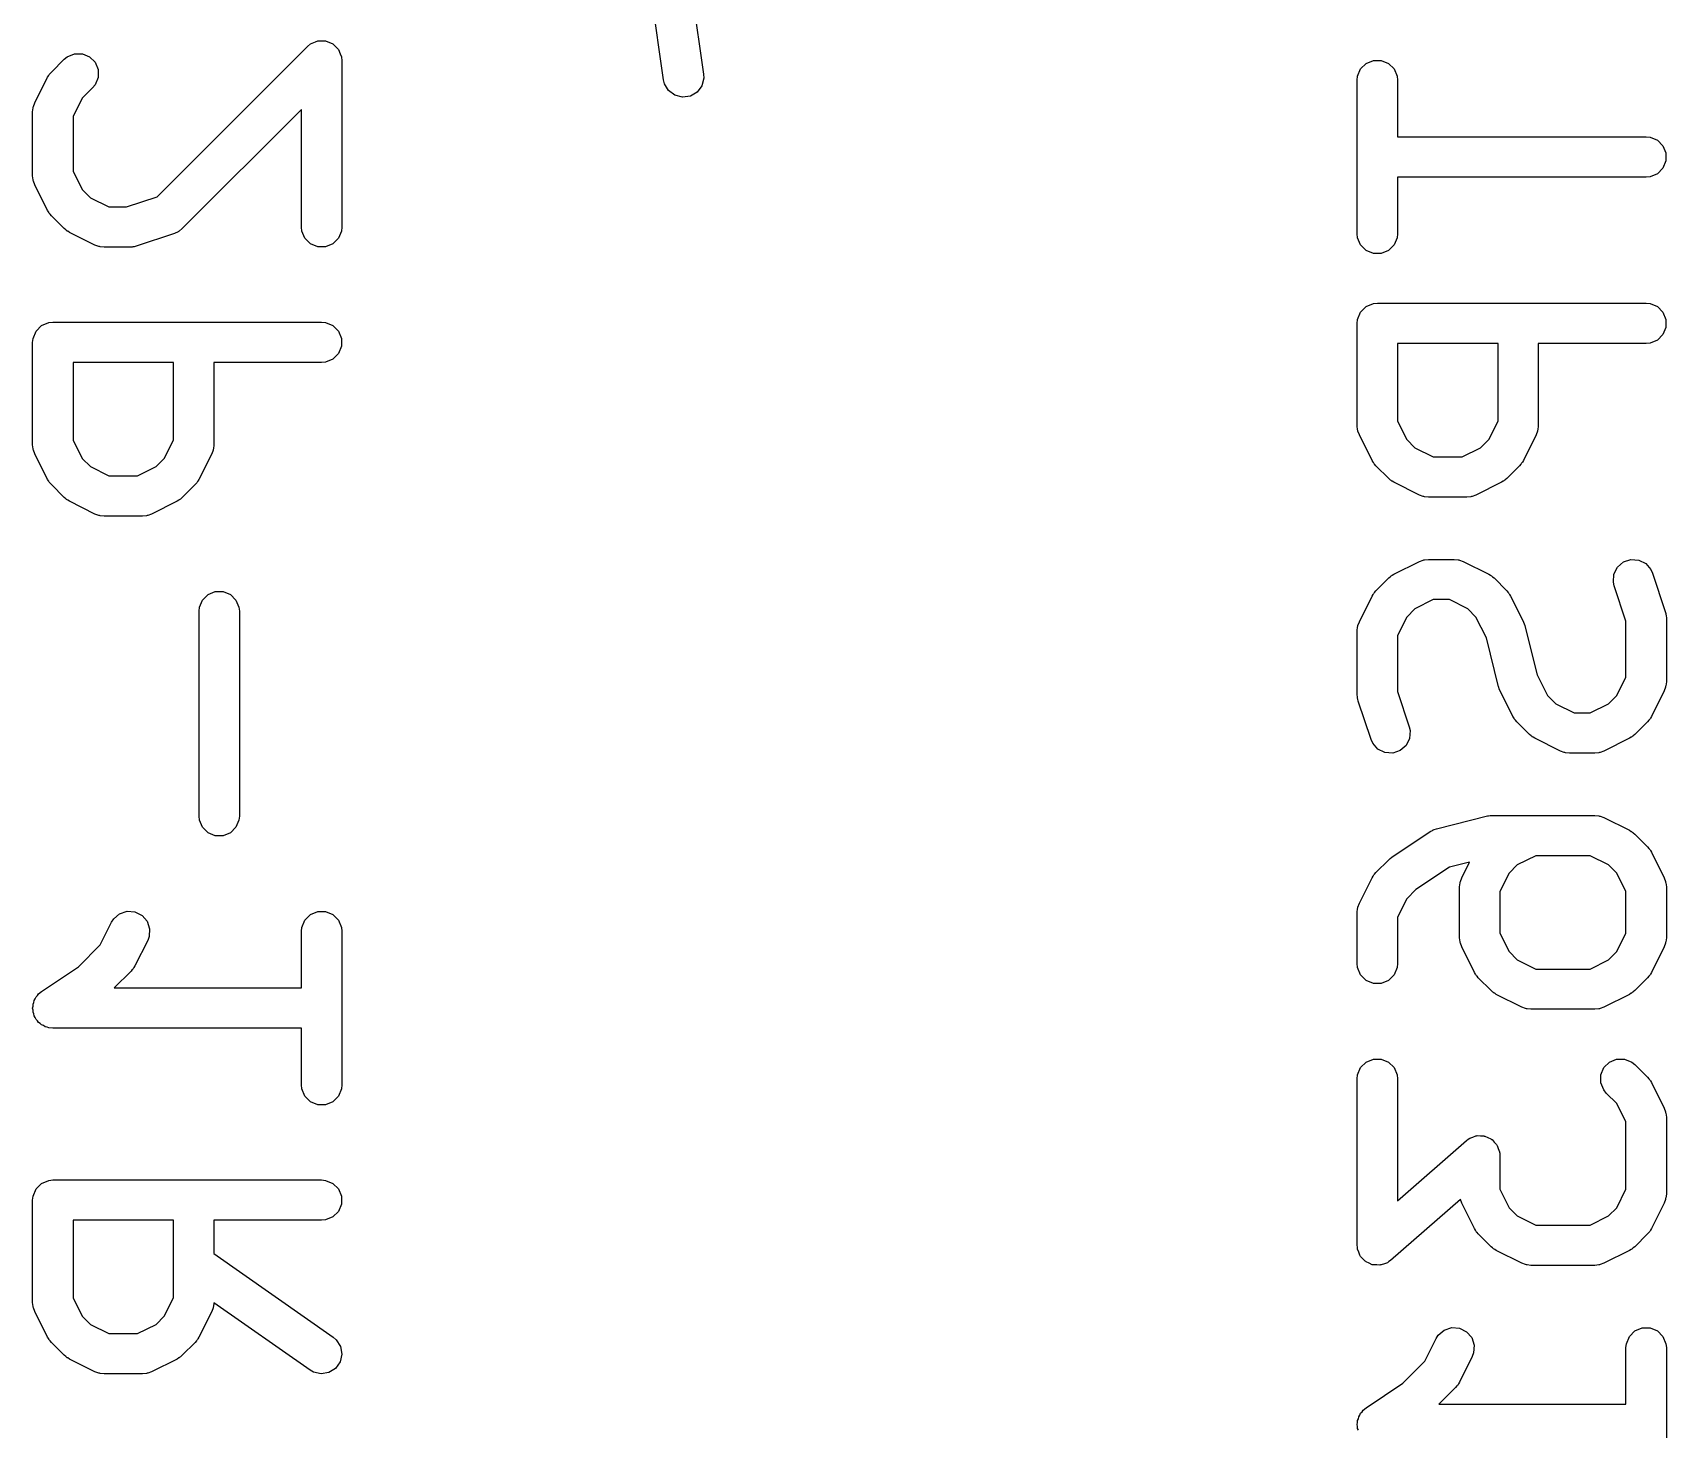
# Model space of a CAD drawing. Extents: x -0.05 to 2.94, y -0.16 to 2.16.
# Drawn here: x 2.4056 to 2.6449, y 1.0716 to 1.2761 of the extents above; entities that cross this region are included whole.
import ezdxf

# ---------------------------------------------------------------- set-up
doc = ezdxf.new("R2010")
doc.units = 0
doc.header["$MEASUREMENT"] = 0
doc.layers.add('BLACK', color=7, linetype='CONTINUOUS')

msp = doc.modelspace()

# ---------------------------------------------------------------- linework, layer by layer
at = {"layer": 'BLACK', "linetype": 'CONTINUOUS'}
for p, q in [((2.498, 1.26919), (2.49571, 1.28521)), ((2.50168, 1.28521), (2.50385, 1.27002)), ((2.41065, 1.27259), (2.41171, 1.27303)), ((2.41171, 1.27303), (2.41286, 1.27303)), ((2.41286, 1.27303), (2.41393, 1.27259)), ((2.42381, 1.25209), (2.44582, 1.2741)), ((2.44582, 1.2741), (2.44627, 1.27446)), ((2.44627, 1.27446), (2.44702, 1.27477)), ((2.44702, 1.27477), (2.44733, 1.2749)), ((2.44733, 1.2749), (2.44848, 1.2749)), ((2.44848, 1.2749), (2.44955, 1.27446)), ((2.44955, 1.27446), (2.45036, 1.27365)), ((2.45036, 1.27365), (2.45062, 1.27303)), ((2.45062, 1.27303), (2.4508, 1.27258)), ((2.40832, 1.27035), (2.4102, 1.27222)), ((2.4102, 1.27222), (2.41065, 1.27259)), ((2.41393, 1.27259), (2.41474, 1.27177)), ((2.41474, 1.27177), (2.41518, 1.27071)), ((2.41518, 1.27071), (2.41518, 1.26956)), ((2.4508, 1.27258), (2.45086, 1.27201)), ((2.45086, 1.27201), (2.45086, 1.24764)), ((2.59964, 1.26973), (2.60008, 1.2708)), ((2.60008, 1.2708), (2.6009, 1.27161)), ((2.6009, 1.27161), (2.60196, 1.27205)), ((2.60196, 1.27205), (2.60311, 1.27205)), ((2.60311, 1.27205), (2.60418, 1.27161)), ((2.60418, 1.27161), (2.60499, 1.2708)), ((2.60499, 1.2708), (2.60543, 1.26973)), ((2.4059, 1.26583), (2.40777, 1.26958)), ((2.40777, 1.26958), (2.40793, 1.26983)), ((2.40793, 1.26983), (2.40796, 1.2699)), ((2.40796, 1.2699), (2.40802, 1.26998)), ((2.40802, 1.26998), (2.40808, 1.27007)), ((2.40808, 1.27007), (2.40814, 1.27012)), ((2.40814, 1.27012), (2.40832, 1.27035)), ((2.41474, 1.26849), (2.41437, 1.26804)), ((2.41518, 1.26956), (2.41474, 1.26849)), ((2.49814, 1.26862), (2.498, 1.26919)), ((2.49873, 1.26763), (2.49814, 1.26862)), ((2.50359, 1.26833), (2.5029, 1.2674)), ((2.50387, 1.26944), (2.50359, 1.26833)), ((2.50385, 1.27002), (2.50387, 1.26944)), ((2.59958, 1.26916), (2.59964, 1.26973)), ((2.59958, 1.24666), (2.59958, 1.26916)), ((2.60543, 1.26973), (2.60549, 1.26916)), ((2.60549, 1.26916), (2.60549, 1.26086)), ((2.40569, 1.26529), (2.4059, 1.26583)), ((2.41284, 1.26651), (2.41149, 1.26381)), ((2.41437, 1.26804), (2.41284, 1.26651)), ((2.49965, 1.26694), (2.49873, 1.26763)), ((2.50077, 1.26665), (2.49965, 1.26694)), ((2.50191, 1.26682), (2.50077, 1.26665)), ((2.5029, 1.2674), (2.50191, 1.26682)), ((2.40558, 1.26451), (2.40564, 1.26508)), ((2.40558, 1.25513), (2.40558, 1.26451)), ((2.40564, 1.26508), (2.40568, 1.26518)), ((2.40568, 1.26518), (2.40569, 1.26529)), ((2.41149, 1.26381), (2.41149, 1.25583)), ((2.44495, 1.26488), (2.4275, 1.24742)), ((2.44495, 1.24764), (2.44495, 1.26488)), ((2.60549, 1.26086), (2.64191, 1.26086)), ((2.64191, 1.26086), (2.64248, 1.26081)), ((2.64248, 1.26081), (2.64355, 1.26036)), ((2.64355, 1.26036), (2.64436, 1.25955)), ((2.64436, 1.25955), (2.6448, 1.25849)), ((2.64436, 1.25627), (2.64355, 1.25545)), ((2.6448, 1.25733), (2.64436, 1.25627)), ((2.6448, 1.25849), (2.6448, 1.25733)), ((2.40564, 1.25456), (2.40558, 1.25513)), ((2.40568, 1.25446), (2.40564, 1.25456)), ((2.40569, 1.25435), (2.40568, 1.25446)), ((2.4059, 1.25381), (2.40569, 1.25435)), ((2.40777, 1.25006), (2.4059, 1.25381)), ((2.41149, 1.25583), (2.41284, 1.25313)), ((2.64191, 1.25496), (2.60549, 1.25496)), ((2.60549, 1.25496), (2.60549, 1.24666)), ((2.64248, 1.25501), (2.64191, 1.25496)), ((2.64355, 1.25545), (2.64248, 1.25501)), ((2.41284, 1.25313), (2.41403, 1.25194)), ((2.41403, 1.25194), (2.41673, 1.25059)), ((2.41931, 1.25059), (2.42381, 1.25209)), ((2.40793, 1.24982), (2.40777, 1.25006)), ((2.40796, 1.24974), (2.40793, 1.24982)), ((2.40802, 1.24966), (2.40796, 1.24974)), ((2.40808, 1.24957), (2.40802, 1.24966)), ((2.40814, 1.24952), (2.40808, 1.24957)), ((2.40832, 1.2493), (2.40814, 1.24952)), ((2.4102, 1.24742), (2.40832, 1.2493)), ((2.41673, 1.25059), (2.41931, 1.25059)), ((2.41042, 1.24724), (2.4102, 1.24742)), ((2.41048, 1.24718), (2.41042, 1.24724)), ((2.41056, 1.24712), (2.41048, 1.24718)), ((2.41065, 1.24706), (2.41056, 1.24712)), ((2.41072, 1.24703), (2.41065, 1.24706)), ((2.41097, 1.24687), (2.41072, 1.24703)), ((2.41471, 1.24499), (2.41097, 1.24687)), ((2.42634, 1.24671), (2.42072, 1.24483)), ((2.42687, 1.24695), (2.42634, 1.24671)), ((2.42695, 1.24701), (2.42687, 1.24695)), ((2.42705, 1.24706), (2.42695, 1.24701)), ((2.4275, 1.24742), (2.42705, 1.24706)), ((2.44501, 1.24706), (2.44495, 1.24764)), ((2.44545, 1.246), (2.44501, 1.24706)), ((2.4508, 1.24706), (2.45036, 1.246)), ((2.45086, 1.24764), (2.4508, 1.24706)), ((2.59964, 1.24608), (2.59958, 1.24666)), ((2.60549, 1.24666), (2.60543, 1.24608)), ((2.41526, 1.24479), (2.41471, 1.24499)), ((2.41536, 1.24478), (2.41526, 1.24479)), ((2.41546, 1.24474), (2.41536, 1.24478)), ((2.41604, 1.24468), (2.41546, 1.24474)), ((2.41978, 1.24468), (2.41604, 1.24468)), ((2.42008, 1.24471), (2.41978, 1.24468)), ((2.42015, 1.24471), (2.42008, 1.24471)), ((2.42026, 1.24473), (2.42015, 1.24471)), ((2.42036, 1.24474), (2.42026, 1.24473)), ((2.42043, 1.24477), (2.42036, 1.24474)), ((2.42072, 1.24483), (2.42043, 1.24477)), ((2.44627, 1.24518), (2.44545, 1.246)), ((2.44733, 1.24474), (2.44627, 1.24518)), ((2.44848, 1.24474), (2.44733, 1.24474)), ((2.44955, 1.24518), (2.44848, 1.24474)), ((2.45036, 1.246), (2.44955, 1.24518)), ((2.60008, 1.24502), (2.59964, 1.24608)), ((2.6009, 1.24421), (2.60008, 1.24502)), ((2.60499, 1.24502), (2.60418, 1.24421)), ((2.60543, 1.24608), (2.60499, 1.24502)), ((2.60196, 1.24376), (2.6009, 1.24421)), ((2.60311, 1.24376), (2.60196, 1.24376)), ((2.60418, 1.24421), (2.60311, 1.24376)), ((2.59964, 1.23411), (2.60008, 1.23518)), ((2.60008, 1.23518), (2.6009, 1.23599)), ((2.6009, 1.23599), (2.60196, 1.23643)), ((2.60196, 1.23643), (2.60254, 1.23649)), ((2.60254, 1.23649), (2.64191, 1.23649)), ((2.64191, 1.23649), (2.64248, 1.23643)), ((2.64248, 1.23643), (2.64355, 1.23599)), ((2.64355, 1.23599), (2.64436, 1.23518)), ((2.64436, 1.23518), (2.6448, 1.23411)), ((2.40564, 1.23134), (2.40608, 1.2324)), ((2.40608, 1.2324), (2.4069, 1.23322)), ((2.4069, 1.23322), (2.40796, 1.23366)), ((2.40796, 1.23366), (2.40854, 1.23372)), ((2.40854, 1.23372), (2.44791, 1.23372)), ((2.44791, 1.23372), (2.44848, 1.23366)), ((2.44848, 1.23366), (2.44955, 1.23322)), ((2.44955, 1.23322), (2.45036, 1.2324)), ((2.45036, 1.2324), (2.4508, 1.23134)), ((2.59958, 1.23354), (2.59964, 1.23411)), ((2.59958, 1.21854), (2.59958, 1.23354)), ((2.6448, 1.23296), (2.64436, 1.2319)), ((2.6448, 1.23411), (2.6448, 1.23296)), ((2.40558, 1.23076), (2.40564, 1.23134)), ((2.40558, 1.21576), (2.40558, 1.23076)), ((2.4508, 1.23019), (2.45036, 1.22912)), ((2.4508, 1.23134), (2.4508, 1.23019)), ((2.62021, 1.23058), (2.60549, 1.23058)), ((2.60549, 1.23058), (2.60549, 1.21924)), ((2.62021, 1.21924), (2.62021, 1.23058)), ((2.64191, 1.23058), (2.62611, 1.23058)), ((2.62611, 1.23058), (2.62611, 1.21854)), ((2.64248, 1.23064), (2.64191, 1.23058)), ((2.64355, 1.23108), (2.64248, 1.23064)), ((2.64436, 1.2319), (2.64355, 1.23108)), ((2.42621, 1.22781), (2.41149, 1.22781)), ((2.41149, 1.22781), (2.41149, 1.21646)), ((2.42621, 1.21646), (2.42621, 1.22781)), ((2.44791, 1.22781), (2.43211, 1.22781)), ((2.43211, 1.22781), (2.43211, 1.21576)), ((2.44848, 1.22787), (2.44791, 1.22781)), ((2.44955, 1.22831), (2.44848, 1.22787)), ((2.45036, 1.22912), (2.44955, 1.22831)), ((2.59964, 1.21796), (2.59958, 1.21854)), ((2.59968, 1.21787), (2.59964, 1.21796)), ((2.60549, 1.21924), (2.60684, 1.21654)), ((2.61886, 1.21654), (2.62021, 1.21924)), ((2.62605, 1.21796), (2.62601, 1.21787)), ((2.62611, 1.21854), (2.62605, 1.21796)), ((2.40564, 1.21519), (2.40558, 1.21576)), ((2.41149, 1.21646), (2.41284, 1.21376)), ((2.42486, 1.21376), (2.42621, 1.21646)), ((2.43211, 1.21576), (2.43205, 1.21519)), ((2.59969, 1.21776), (2.59968, 1.21787)), ((2.5999, 1.21722), (2.59969, 1.21776)), ((2.60177, 1.21347), (2.5999, 1.21722)), ((2.60684, 1.21654), (2.60803, 1.21534)), ((2.61766, 1.21534), (2.61886, 1.21654)), ((2.6258, 1.21722), (2.62392, 1.21347)), ((2.62601, 1.21776), (2.6258, 1.21722)), ((2.62601, 1.21787), (2.62601, 1.21776)), ((2.40568, 1.21509), (2.40564, 1.21519)), ((2.40569, 1.21498), (2.40568, 1.21509)), ((2.4059, 1.21444), (2.40569, 1.21498)), ((2.40777, 1.21069), (2.4059, 1.21444)), ((2.41284, 1.21376), (2.41403, 1.21257)), ((2.42366, 1.21257), (2.42486, 1.21376)), ((2.4318, 1.21444), (2.42992, 1.21069)), ((2.43201, 1.21498), (2.4318, 1.21444)), ((2.43205, 1.21519), (2.43201, 1.21509)), ((2.43201, 1.21509), (2.43201, 1.21498)), ((2.60193, 1.21322), (2.60177, 1.21347)), ((2.60196, 1.21315), (2.60193, 1.21322)), ((2.60202, 1.21307), (2.60196, 1.21315)), ((2.60803, 1.21534), (2.61073, 1.21399)), ((2.61073, 1.21399), (2.61496, 1.21399)), ((2.61496, 1.21399), (2.61766, 1.21534)), ((2.62374, 1.21315), (2.62367, 1.21307)), ((2.62377, 1.21322), (2.62374, 1.21315)), ((2.62392, 1.21347), (2.62377, 1.21322)), ((2.41403, 1.21257), (2.41673, 1.21122)), ((2.41673, 1.21122), (2.42096, 1.21122)), ((2.42096, 1.21122), (2.42366, 1.21257)), ((2.60208, 1.21298), (2.60202, 1.21307)), ((2.60214, 1.21293), (2.60208, 1.21298)), ((2.60232, 1.2127), (2.60214, 1.21293)), ((2.6042, 1.21083), (2.60232, 1.2127)), ((2.60442, 1.21064), (2.6042, 1.21083)), ((2.6215, 1.21083), (2.62127, 1.21064)), ((2.62337, 1.2127), (2.6215, 1.21083)), ((2.62356, 1.21293), (2.62337, 1.2127)), ((2.62362, 1.21298), (2.62356, 1.21293)), ((2.62367, 1.21307), (2.62362, 1.21298)), ((2.40793, 1.21045), (2.40777, 1.21069)), ((2.40796, 1.21037), (2.40793, 1.21045)), ((2.40802, 1.21029), (2.40796, 1.21037)), ((2.40808, 1.2102), (2.40802, 1.21029)), ((2.40814, 1.21015), (2.40808, 1.2102)), ((2.40832, 1.20993), (2.40814, 1.21015)), ((2.4102, 1.20805), (2.40832, 1.20993)), ((2.42937, 1.20993), (2.4275, 1.20805)), ((2.42956, 1.21015), (2.42937, 1.20993)), ((2.42962, 1.2102), (2.42956, 1.21015)), ((2.42967, 1.21029), (2.42962, 1.2102)), ((2.42974, 1.21037), (2.42967, 1.21029)), ((2.42977, 1.21045), (2.42974, 1.21037)), ((2.42992, 1.21069), (2.42977, 1.21045)), ((2.60448, 1.21058), (2.60442, 1.21064)), ((2.60456, 1.21053), (2.60448, 1.21058)), ((2.60465, 1.21046), (2.60456, 1.21053)), ((2.60472, 1.21043), (2.60465, 1.21046)), ((2.60497, 1.21027), (2.60472, 1.21043)), ((2.60871, 1.2084), (2.60497, 1.21027)), ((2.60926, 1.20819), (2.60871, 1.2084)), ((2.61698, 1.2084), (2.61644, 1.20819)), ((2.62073, 1.21027), (2.61698, 1.2084)), ((2.62098, 1.21043), (2.62073, 1.21027)), ((2.62105, 1.21046), (2.62098, 1.21043)), ((2.62113, 1.21053), (2.62105, 1.21046)), ((2.62122, 1.21058), (2.62113, 1.21053)), ((2.62127, 1.21064), (2.62122, 1.21058)), ((2.41042, 1.20787), (2.4102, 1.20805)), ((2.41048, 1.20781), (2.41042, 1.20787)), ((2.41056, 1.20775), (2.41048, 1.20781)), ((2.41065, 1.20769), (2.41056, 1.20775)), ((2.41072, 1.20766), (2.41065, 1.20769)), ((2.41097, 1.2075), (2.41072, 1.20766)), ((2.41471, 1.20562), (2.41097, 1.2075)), ((2.42673, 1.2075), (2.42298, 1.20562)), ((2.42698, 1.20766), (2.42673, 1.2075)), ((2.42705, 1.20769), (2.42698, 1.20766)), ((2.42713, 1.20775), (2.42705, 1.20769)), ((2.42722, 1.20781), (2.42713, 1.20775)), ((2.42727, 1.20787), (2.42722, 1.20781)), ((2.4275, 1.20805), (2.42727, 1.20787)), ((2.60936, 1.20818), (2.60926, 1.20819)), ((2.60946, 1.20814), (2.60936, 1.20818)), ((2.61004, 1.20809), (2.60946, 1.20814)), ((2.61566, 1.20809), (2.61004, 1.20809)), ((2.61624, 1.20814), (2.61566, 1.20809)), ((2.61633, 1.20818), (2.61624, 1.20814)), ((2.61644, 1.20819), (2.61633, 1.20818)), ((2.41526, 1.20542), (2.41471, 1.20562)), ((2.41536, 1.20541), (2.41526, 1.20542)), ((2.41546, 1.20537), (2.41536, 1.20541)), ((2.41604, 1.20531), (2.41546, 1.20537)), ((2.42166, 1.20531), (2.41604, 1.20531)), ((2.42224, 1.20537), (2.42166, 1.20531)), ((2.42233, 1.20541), (2.42224, 1.20537)), ((2.42244, 1.20542), (2.42233, 1.20541)), ((2.42298, 1.20562), (2.42244, 1.20542)), ((2.60871, 1.19868), (2.60926, 1.19889)), ((2.60926, 1.19889), (2.60936, 1.1989)), ((2.60936, 1.1989), (2.60946, 1.19894)), ((2.60946, 1.19894), (2.61004, 1.19899)), ((2.61004, 1.19899), (2.61378, 1.19899)), ((2.61378, 1.19899), (2.61436, 1.19894)), ((2.61436, 1.19894), (2.61446, 1.1989)), ((2.61446, 1.1989), (2.61456, 1.19889)), ((2.61456, 1.19889), (2.61511, 1.19868)), ((2.63857, 1.19861), (2.63966, 1.19897)), ((2.63966, 1.19897), (2.64081, 1.19889)), ((2.64081, 1.19889), (2.64184, 1.19837)), ((2.6042, 1.19626), (2.60442, 1.19644)), ((2.60442, 1.19644), (2.60448, 1.1965)), ((2.60448, 1.1965), (2.60456, 1.19656)), ((2.60456, 1.19656), (2.60465, 1.19662)), ((2.60465, 1.19662), (2.60472, 1.19665)), ((2.60472, 1.19665), (2.60497, 1.19681)), ((2.60497, 1.19681), (2.60871, 1.19868)), ((2.61511, 1.19868), (2.61885, 1.19681)), ((2.61885, 1.19681), (2.6191, 1.19665)), ((2.6191, 1.19665), (2.61917, 1.19662)), ((2.61917, 1.19662), (2.61926, 1.19656)), ((2.61926, 1.19656), (2.61934, 1.1965)), ((2.61934, 1.1965), (2.6194, 1.19644)), ((2.6194, 1.19644), (2.61962, 1.19626)), ((2.6371, 1.19567), (2.63718, 1.19682)), ((2.63718, 1.19682), (2.6377, 1.19785)), ((2.6377, 1.19785), (2.63857, 1.19861)), ((2.64184, 1.19837), (2.6426, 1.1975)), ((2.6426, 1.1975), (2.64283, 1.19698)), ((2.64283, 1.19698), (2.64471, 1.19135)), ((2.43127, 1.19385), (2.43233, 1.19429)), ((2.43233, 1.19429), (2.43348, 1.19429)), ((2.43348, 1.19429), (2.43455, 1.19385)), ((2.60196, 1.19393), (2.60202, 1.19401)), ((2.60202, 1.19401), (2.60208, 1.1941)), ((2.60208, 1.1941), (2.60214, 1.19415)), ((2.60214, 1.19415), (2.60232, 1.19438)), ((2.60232, 1.19438), (2.6042, 1.19626)), ((2.61962, 1.19626), (2.6215, 1.19438)), ((2.6215, 1.19438), (2.62168, 1.19415)), ((2.62168, 1.19415), (2.62174, 1.1941)), ((2.62174, 1.1941), (2.6218, 1.19401)), ((2.6218, 1.19401), (2.62186, 1.19393)), ((2.63723, 1.19511), (2.6371, 1.19567)), ((2.63895, 1.18994), (2.63723, 1.19511)), ((2.42996, 1.19139), (2.43001, 1.19197)), ((2.43001, 1.19197), (2.43045, 1.19303)), ((2.43045, 1.19303), (2.43127, 1.19385)), ((2.43455, 1.19385), (2.43536, 1.19303)), ((2.43536, 1.19303), (2.4358, 1.19197)), ((2.4358, 1.19197), (2.43586, 1.19139)), ((2.5999, 1.18986), (2.60177, 1.19361)), ((2.60177, 1.19361), (2.60193, 1.19386)), ((2.60193, 1.19386), (2.60196, 1.19393)), ((2.60803, 1.19174), (2.60684, 1.19054)), ((2.61073, 1.19309), (2.60803, 1.19174)), ((2.61309, 1.19309), (2.61073, 1.19309)), ((2.61579, 1.19174), (2.61309, 1.19309)), ((2.61698, 1.19054), (2.61579, 1.19174)), ((2.62186, 1.19393), (2.62189, 1.19386)), ((2.62189, 1.19386), (2.62205, 1.19361)), ((2.62205, 1.19361), (2.62392, 1.18986)), ((2.42996, 1.1614), (2.42996, 1.19139)), ((2.43586, 1.19139), (2.43586, 1.1614)), ((2.59964, 1.18912), (2.59968, 1.18922)), ((2.59968, 1.18922), (2.59969, 1.18932)), ((2.59969, 1.18932), (2.5999, 1.18986)), ((2.60684, 1.19054), (2.60549, 1.18785)), ((2.6185, 1.18751), (2.61698, 1.19054)), ((2.62392, 1.18986), (2.62394, 1.18982)), ((2.62394, 1.18982), (2.62395, 1.1898)), ((2.62395, 1.1898), (2.62404, 1.18956)), ((2.62404, 1.18956), (2.62413, 1.18932)), ((2.62413, 1.18932), (2.62413, 1.1893)), ((2.62413, 1.1893), (2.62415, 1.18926)), ((2.62415, 1.18926), (2.62594, 1.18207)), ((2.63895, 1.18174), (2.63895, 1.18994)), ((2.64471, 1.19135), (2.64477, 1.19107)), ((2.64477, 1.19107), (2.6448, 1.19099)), ((2.6448, 1.19099), (2.64481, 1.19089)), ((2.64481, 1.19089), (2.64484, 1.19079)), ((2.64484, 1.19079), (2.64483, 1.19071)), ((2.64483, 1.19071), (2.64486, 1.19042)), ((2.64486, 1.19042), (2.64486, 1.18104)), ((2.59958, 1.18854), (2.59964, 1.18912)), ((2.59958, 1.17917), (2.59958, 1.18854)), ((2.60549, 1.18785), (2.60549, 1.17965)), ((2.62029, 1.18033), (2.6185, 1.18751)), ((2.62594, 1.18207), (2.62746, 1.17904)), ((2.60549, 1.17965), (2.60721, 1.17448)), ((2.62031, 1.18029), (2.62029, 1.18033)), ((2.62031, 1.18026), (2.62031, 1.18029)), ((2.6204, 1.18002), (2.62031, 1.18026)), ((2.62049, 1.17978), (2.6204, 1.18002)), ((2.6205, 1.17977), (2.62049, 1.17978)), ((2.62052, 1.17972), (2.6205, 1.17977)), ((2.62239, 1.17597), (2.62052, 1.17972)), ((2.6376, 1.17904), (2.63895, 1.18174)), ((2.64455, 1.17972), (2.64267, 1.17597)), ((2.64475, 1.18026), (2.64455, 1.17972)), ((2.64476, 1.18037), (2.64475, 1.18026)), ((2.6448, 1.18047), (2.64476, 1.18037)), ((2.64486, 1.18104), (2.6448, 1.18047)), ((2.59961, 1.17888), (2.59958, 1.17917)), ((2.59961, 1.1788), (2.59961, 1.17888)), ((2.59963, 1.1787), (2.59961, 1.1788)), ((2.59964, 1.17859), (2.59963, 1.1787)), ((2.59967, 1.17852), (2.59964, 1.17859)), ((2.59973, 1.17824), (2.59967, 1.17852)), ((2.60161, 1.17261), (2.59973, 1.17824)), ((2.62746, 1.17904), (2.62866, 1.17785)), ((2.62866, 1.17785), (2.63135, 1.1765)), ((2.63371, 1.1765), (2.63641, 1.17785)), ((2.63641, 1.17785), (2.6376, 1.17904)), ((2.62255, 1.17573), (2.62239, 1.17597)), ((2.62258, 1.17565), (2.62255, 1.17573)), ((2.62264, 1.17557), (2.62258, 1.17565)), ((2.6227, 1.17548), (2.62264, 1.17557)), ((2.62276, 1.17543), (2.6227, 1.17548)), ((2.62295, 1.17521), (2.62276, 1.17543)), ((2.62482, 1.17333), (2.62295, 1.17521)), ((2.63135, 1.1765), (2.63371, 1.1765)), ((2.64212, 1.17521), (2.64024, 1.17333)), ((2.64231, 1.17543), (2.64212, 1.17521)), ((2.64236, 1.17548), (2.64231, 1.17543)), ((2.64242, 1.17557), (2.64236, 1.17548)), ((2.64249, 1.17565), (2.64242, 1.17557)), ((2.64252, 1.17573), (2.64249, 1.17565)), ((2.64267, 1.17597), (2.64252, 1.17573)), ((2.60185, 1.17208), (2.60161, 1.17261)), ((2.60726, 1.17276), (2.60674, 1.17173)), ((2.60721, 1.17448), (2.60734, 1.17391)), ((2.60734, 1.17391), (2.60726, 1.17276)), ((2.62505, 1.17315), (2.62482, 1.17333)), ((2.6251, 1.17309), (2.62505, 1.17315)), ((2.62519, 1.17303), (2.6251, 1.17309)), ((2.62527, 1.17296), (2.62519, 1.17303)), ((2.62534, 1.17293), (2.62527, 1.17296)), ((2.62559, 1.17278), (2.62534, 1.17293)), ((2.62934, 1.1709), (2.62559, 1.17278)), ((2.63948, 1.17278), (2.63573, 1.1709)), ((2.63973, 1.17293), (2.63948, 1.17278)), ((2.6398, 1.17296), (2.63973, 1.17293)), ((2.63988, 1.17303), (2.6398, 1.17296)), ((2.63997, 1.17309), (2.63988, 1.17303)), ((2.64002, 1.17315), (2.63997, 1.17309)), ((2.64024, 1.17333), (2.64002, 1.17315)), ((2.6026, 1.17121), (2.60185, 1.17208)), ((2.60363, 1.1707), (2.6026, 1.17121)), ((2.60478, 1.17062), (2.60363, 1.1707)), ((2.60587, 1.17098), (2.60478, 1.17062)), ((2.60674, 1.17173), (2.60587, 1.17098)), ((2.62988, 1.1707), (2.62934, 1.1709)), ((2.62998, 1.17069), (2.62988, 1.1707)), ((2.63008, 1.17065), (2.62998, 1.17069)), ((2.63066, 1.17059), (2.63008, 1.17065)), ((2.63441, 1.17059), (2.63066, 1.17059)), ((2.63498, 1.17065), (2.63441, 1.17059)), ((2.63508, 1.17069), (2.63498, 1.17065)), ((2.63519, 1.1707), (2.63508, 1.17069)), ((2.63573, 1.1709), (2.63519, 1.1707)), ((2.43001, 1.16082), (2.42996, 1.1614)), ((2.43045, 1.15976), (2.43001, 1.16082)), ((2.4358, 1.16082), (2.43536, 1.15976)), ((2.43586, 1.1614), (2.4358, 1.16082)), ((2.61119, 1.15954), (2.61869, 1.16141)), ((2.61869, 1.16141), (2.61879, 1.16143)), ((2.61879, 1.16143), (2.61883, 1.16144)), ((2.61883, 1.16144), (2.61905, 1.16146)), ((2.61905, 1.16146), (2.61927, 1.1615)), ((2.61927, 1.1615), (2.61931, 1.16149)), ((2.61931, 1.16149), (2.61941, 1.1615)), ((2.61941, 1.1615), (2.63441, 1.1615)), ((2.63441, 1.1615), (2.63498, 1.16144)), ((2.63498, 1.16144), (2.63508, 1.1614)), ((2.63508, 1.1614), (2.63519, 1.16139)), ((2.63519, 1.16139), (2.63573, 1.16119)), ((2.63573, 1.16119), (2.63948, 1.15931)), ((2.43127, 1.15894), (2.43045, 1.15976)), ((2.43233, 1.1585), (2.43127, 1.15894)), ((2.43348, 1.1585), (2.43233, 1.1585)), ((2.43455, 1.15894), (2.43348, 1.1585)), ((2.43536, 1.15976), (2.43455, 1.15894)), ((2.60465, 1.15538), (2.61027, 1.15913)), ((2.61027, 1.15913), (2.61059, 1.1593)), ((2.61059, 1.1593), (2.61065, 1.15934)), ((2.61065, 1.15934), (2.61072, 1.15937)), ((2.61072, 1.15937), (2.61078, 1.1594)), ((2.61078, 1.1594), (2.61085, 1.15942)), ((2.61085, 1.15942), (2.61119, 1.15954)), ((2.63948, 1.15931), (2.63973, 1.15916)), ((2.63973, 1.15916), (2.6398, 1.15913)), ((2.6398, 1.15913), (2.63988, 1.15906)), ((2.63988, 1.15906), (2.63997, 1.159)), ((2.63997, 1.159), (2.64002, 1.15895)), ((2.64002, 1.15895), (2.64024, 1.15876)), ((2.64024, 1.15876), (2.64212, 1.15689)), ((2.64212, 1.15689), (2.64231, 1.15666)), ((2.64231, 1.15666), (2.64236, 1.15661)), ((2.64236, 1.15661), (2.64242, 1.15652)), ((2.64242, 1.15652), (2.64249, 1.15644)), ((2.64249, 1.15644), (2.64252, 1.15637)), ((2.64252, 1.15637), (2.64267, 1.15612)), ((2.64267, 1.15612), (2.64455, 1.15237)), ((2.60232, 1.15314), (2.6042, 1.15501)), ((2.6042, 1.15501), (2.60443, 1.1552)), ((2.6042, 1.15501), (2.6042, 1.15501)), ((2.6042, 1.15501), (2.6042, 1.15501)), ((2.60443, 1.1552), (2.60465, 1.15538)), ((2.60465, 1.15538), (2.60465, 1.15538)), ((2.60465, 1.15538), (2.60465, 1.15538)), ((2.61312, 1.15393), (2.60817, 1.15063)), ((2.61604, 1.15466), (2.61312, 1.15393)), ((2.61489, 1.15237), (2.61604, 1.15466)), ((2.62303, 1.15425), (2.62184, 1.15305)), ((2.62573, 1.15559), (2.62303, 1.15425)), ((2.63371, 1.15559), (2.62573, 1.15559)), ((2.63641, 1.15425), (2.63371, 1.15559)), ((2.6376, 1.15305), (2.63641, 1.15425)), ((2.5999, 1.14862), (2.60177, 1.15237)), ((2.60177, 1.15237), (2.60193, 1.15262)), ((2.60193, 1.15262), (2.60196, 1.15269)), ((2.60196, 1.15269), (2.60202, 1.15277)), ((2.60202, 1.15277), (2.60208, 1.15286)), ((2.60208, 1.15286), (2.60214, 1.15291)), ((2.60214, 1.15291), (2.60232, 1.15314)), ((2.61458, 1.15105), (2.61464, 1.15162)), ((2.61458, 1.14355), (2.61458, 1.15105)), ((2.61464, 1.15162), (2.61468, 1.15172)), ((2.61468, 1.15172), (2.61469, 1.15183)), ((2.61469, 1.15183), (2.61489, 1.15237)), ((2.62184, 1.15305), (2.62049, 1.15035)), ((2.63895, 1.15035), (2.6376, 1.15305)), ((2.64455, 1.15237), (2.64475, 1.15183)), ((2.64475, 1.15183), (2.64476, 1.15172)), ((2.64476, 1.15172), (2.6448, 1.15162)), ((2.6448, 1.15162), (2.64486, 1.15105)), ((2.64486, 1.15105), (2.64486, 1.14355)), ((2.59969, 1.14808), (2.5999, 1.14862)), ((2.60684, 1.1493), (2.60549, 1.1466)), ((2.60817, 1.15063), (2.60684, 1.1493)), ((2.62049, 1.15035), (2.62049, 1.14425)), ((2.63895, 1.14425), (2.63895, 1.15035)), ((2.41714, 1.14584), (2.41745, 1.14633)), ((2.41745, 1.14633), (2.41832, 1.14709)), ((2.41832, 1.14709), (2.41942, 1.14745)), ((2.41942, 1.14745), (2.42056, 1.14737)), ((2.42056, 1.14737), (2.4216, 1.14686)), ((2.4216, 1.14686), (2.42235, 1.14599)), ((2.44501, 1.1451), (2.44545, 1.14616)), ((2.44545, 1.14616), (2.44627, 1.14698)), ((2.44627, 1.14698), (2.44733, 1.14742)), ((2.44733, 1.14742), (2.44848, 1.14742)), ((2.44848, 1.14742), (2.44955, 1.14698)), ((2.44955, 1.14698), (2.45036, 1.14616)), ((2.45036, 1.14616), (2.4508, 1.1451)), ((2.59958, 1.1473), (2.59964, 1.14787)), ((2.59958, 1.1398), (2.59958, 1.1473)), ((2.59964, 1.14787), (2.59968, 1.14797)), ((2.59968, 1.14797), (2.59969, 1.14808)), ((2.60549, 1.1466), (2.60549, 1.1398)), ((2.41548, 1.14252), (2.41714, 1.14584)), ((2.42235, 1.14599), (2.42271, 1.14489)), ((2.42263, 1.14374), (2.42243, 1.1432)), ((2.42271, 1.14489), (2.42263, 1.14374)), ((2.44495, 1.14452), (2.44501, 1.1451)), ((2.44495, 1.13623), (2.44495, 1.14452)), ((2.4508, 1.1451), (2.45086, 1.14452)), ((2.45086, 1.14452), (2.45086, 1.12203)), ((2.62049, 1.14425), (2.62184, 1.14155)), ((2.6376, 1.14155), (2.63895, 1.14425)), ((2.41228, 1.13932), (2.41548, 1.14252)), ((2.42243, 1.1432), (2.42055, 1.13945)), ((2.61464, 1.14297), (2.61458, 1.14355)), ((2.61468, 1.14287), (2.61464, 1.14297)), ((2.61469, 1.14277), (2.61468, 1.14287)), ((2.61489, 1.14223), (2.61469, 1.14277)), ((2.61677, 1.13848), (2.61489, 1.14223)), ((2.62184, 1.14155), (2.62303, 1.14035)), ((2.63641, 1.14035), (2.6376, 1.14155)), ((2.64455, 1.14223), (2.64267, 1.13848)), ((2.64475, 1.14277), (2.64455, 1.14223)), ((2.64476, 1.14287), (2.64475, 1.14277)), ((2.6448, 1.14297), (2.64476, 1.14287)), ((2.64486, 1.14355), (2.6448, 1.14297)), ((2.4069, 1.13573), (2.41228, 1.13932)), ((2.42024, 1.13896), (2.42018, 1.13891)), ((2.4203, 1.13905), (2.42024, 1.13896)), ((2.42037, 1.13913), (2.4203, 1.13905)), ((2.4204, 1.13921), (2.42037, 1.13913)), ((2.42055, 1.13945), (2.4204, 1.13921)), ((2.59964, 1.13922), (2.59958, 1.1398)), ((2.60008, 1.13816), (2.59964, 1.13922)), ((2.60543, 1.13922), (2.60499, 1.13816)), ((2.60549, 1.1398), (2.60543, 1.13922)), ((2.62303, 1.14035), (2.62573, 1.139)), ((2.62573, 1.139), (2.63371, 1.139)), ((2.63371, 1.139), (2.63641, 1.14035)), ((2.42, 1.13869), (2.41754, 1.13623)), ((2.42018, 1.13891), (2.42, 1.13869)), ((2.6009, 1.13734), (2.60008, 1.13816)), ((2.60196, 1.1369), (2.6009, 1.13734)), ((2.60311, 1.1369), (2.60196, 1.1369)), ((2.60418, 1.13734), (2.60311, 1.1369)), ((2.60499, 1.13816), (2.60418, 1.13734)), ((2.61692, 1.13823), (2.61677, 1.13848)), ((2.61695, 1.13816), (2.61692, 1.13823)), ((2.61702, 1.13808), (2.61695, 1.13816)), ((2.61708, 1.13799), (2.61702, 1.13808)), ((2.61714, 1.13794), (2.61708, 1.13799)), ((2.61732, 1.13771), (2.61714, 1.13794)), ((2.6192, 1.13584), (2.61732, 1.13771)), ((2.64212, 1.13771), (2.64024, 1.13584)), ((2.64231, 1.13794), (2.64212, 1.13771)), ((2.64236, 1.13799), (2.64231, 1.13794)), ((2.64242, 1.13808), (2.64236, 1.13799)), ((2.64249, 1.13816), (2.64242, 1.13808)), ((2.64252, 1.13823), (2.64249, 1.13816)), ((2.64267, 1.13848), (2.64252, 1.13823)), ((2.40575, 1.13412), (2.40581, 1.13441)), ((2.40581, 1.13441), (2.40597, 1.13465)), ((2.40597, 1.13465), (2.40608, 1.13492)), ((2.40608, 1.13492), (2.40629, 1.13512)), ((2.40629, 1.13512), (2.40645, 1.13536)), ((2.40645, 1.13536), (2.40689, 1.13573)), ((2.40689, 1.13573), (2.4069, 1.13573)), ((2.4069, 1.13573), (2.4069, 1.13573)), ((2.4069, 1.13573), (2.4069, 1.13573)), ((2.41754, 1.13623), (2.44495, 1.13623)), ((2.61942, 1.13565), (2.6192, 1.13584)), ((2.61947, 1.13559), (2.61942, 1.13565)), ((2.61956, 1.13554), (2.61947, 1.13559)), ((2.61964, 1.13547), (2.61956, 1.13554)), ((2.61972, 1.13544), (2.61964, 1.13547)), ((2.61996, 1.13528), (2.61972, 1.13544)), ((2.62371, 1.13341), (2.61996, 1.13528)), ((2.63948, 1.13528), (2.63573, 1.13341)), ((2.63973, 1.13544), (2.63948, 1.13528)), ((2.6398, 1.13547), (2.63973, 1.13544)), ((2.63988, 1.13554), (2.6398, 1.13547)), ((2.63997, 1.13559), (2.63988, 1.13554)), ((2.64002, 1.13565), (2.63997, 1.13559)), ((2.64024, 1.13584), (2.64002, 1.13565)), ((2.40558, 1.13328), (2.40564, 1.13356)), ((2.40564, 1.13299), (2.40558, 1.13328)), ((2.40564, 1.13385), (2.40575, 1.13412)), ((2.40564, 1.13356), (2.40564, 1.13385)), ((2.40564, 1.1327), (2.40564, 1.13299)), ((2.40575, 1.13243), (2.40564, 1.1327)), ((2.40581, 1.13215), (2.40575, 1.13243)), ((2.40597, 1.1319), (2.40581, 1.13215)), ((2.40608, 1.13163), (2.40597, 1.1319)), ((2.62425, 1.1332), (2.62371, 1.13341)), ((2.62436, 1.13319), (2.62425, 1.1332)), ((2.62446, 1.13315), (2.62436, 1.13319)), ((2.62503, 1.1331), (2.62446, 1.13315)), ((2.63441, 1.1331), (2.62503, 1.1331)), ((2.63498, 1.13315), (2.63441, 1.1331)), ((2.63508, 1.13319), (2.63498, 1.13315)), ((2.63519, 1.1332), (2.63508, 1.13319)), ((2.63573, 1.13341), (2.63519, 1.1332)), ((2.40629, 1.13143), (2.40608, 1.13163)), ((2.40645, 1.13119), (2.40629, 1.13143)), ((2.40669, 1.13103), (2.40645, 1.13119)), ((2.4069, 1.13082), (2.40669, 1.13103)), ((2.40716, 1.13071), (2.4069, 1.13082)), ((2.4074, 1.13055), (2.40716, 1.13071)), ((2.40769, 1.13049), (2.4074, 1.13055)), ((2.40796, 1.13038), (2.40769, 1.13049)), ((2.40853, 1.13032), (2.40796, 1.13038)), ((2.40854, 1.13032), (2.40853, 1.13032)), ((2.40853, 1.13032), (2.40853, 1.13032)), ((2.40853, 1.13032), (2.40853, 1.13032)), ((2.44495, 1.13032), (2.40854, 1.13032)), ((2.44495, 1.12203), (2.44495, 1.13032)), ((2.60008, 1.12457), (2.6009, 1.12538)), ((2.6009, 1.12538), (2.60196, 1.12582)), ((2.60196, 1.12582), (2.60311, 1.12582)), ((2.60311, 1.12582), (2.60418, 1.12538)), ((2.60418, 1.12538), (2.60499, 1.12457)), ((2.6357, 1.12457), (2.63652, 1.12538)), ((2.63652, 1.12538), (2.63758, 1.12582)), ((2.63758, 1.12582), (2.63873, 1.12582)), ((2.63873, 1.12582), (2.6398, 1.12538)), ((2.6398, 1.12538), (2.64024, 1.12501)), ((2.64024, 1.12501), (2.64212, 1.12314)), ((2.59958, 1.12293), (2.59964, 1.1235)), ((2.59958, 1.09855), (2.59958, 1.12293)), ((2.59964, 1.1235), (2.60008, 1.12457)), ((2.60499, 1.12457), (2.60543, 1.1235)), ((2.60543, 1.1235), (2.60549, 1.12293)), ((2.60549, 1.12293), (2.60549, 1.10506)), ((2.63526, 1.1235), (2.6357, 1.12457)), ((2.63526, 1.12235), (2.63526, 1.1235)), ((2.6357, 1.12129), (2.63526, 1.12235)), ((2.64212, 1.12314), (2.64231, 1.12291)), ((2.64231, 1.12291), (2.64236, 1.12286)), ((2.64236, 1.12286), (2.64242, 1.12277)), ((2.64242, 1.12277), (2.64249, 1.12269)), ((2.64249, 1.12269), (2.64252, 1.12262)), ((2.64252, 1.12262), (2.64267, 1.12237)), ((2.64267, 1.12237), (2.64455, 1.11862)), ((2.44501, 1.12145), (2.44495, 1.12203)), ((2.44545, 1.12039), (2.44501, 1.12145)), ((2.44627, 1.11957), (2.44545, 1.12039)), ((2.45036, 1.12039), (2.44955, 1.11957)), ((2.4508, 1.12145), (2.45036, 1.12039)), ((2.45086, 1.12203), (2.4508, 1.12145)), ((2.63607, 1.12084), (2.6357, 1.12129)), ((2.6376, 1.1193), (2.63607, 1.12084)), ((2.44733, 1.11913), (2.44627, 1.11957)), ((2.44848, 1.11913), (2.44733, 1.11913)), ((2.44955, 1.11957), (2.44848, 1.11913)), ((2.63895, 1.1166), (2.6376, 1.1193)), ((2.64455, 1.11862), (2.64475, 1.11808)), ((2.64475, 1.11808), (2.64476, 1.11798)), ((2.64476, 1.11798), (2.6448, 1.11788)), ((2.6448, 1.11788), (2.64486, 1.1173)), ((2.63895, 1.10675), (2.63895, 1.1166)), ((2.64486, 1.1173), (2.64486, 1.10605)), ((2.60549, 1.10506), (2.61559, 1.1139)), ((2.61559, 1.1139), (2.61584, 1.11408)), ((2.61584, 1.11408), (2.61589, 1.11413)), ((2.61589, 1.11413), (2.61595, 1.11415)), ((2.61595, 1.11415), (2.61606, 1.11424)), ((2.61606, 1.11424), (2.61652, 1.11439)), ((2.61652, 1.11439), (2.61696, 1.11457)), ((2.61696, 1.11457), (2.61706, 1.11457)), ((2.61706, 1.11457), (2.61715, 1.11461)), ((2.61715, 1.11461), (2.61763, 1.11457)), ((2.61763, 1.11457), (2.61811, 1.11457)), ((2.61811, 1.11457), (2.6182, 1.11454)), ((2.6182, 1.11454), (2.6183, 1.11453)), ((2.6183, 1.11453), (2.61873, 1.11432)), ((2.61873, 1.11432), (2.61917, 1.11413)), ((2.61917, 1.11413), (2.61925, 1.11406)), ((2.61925, 1.11406), (2.61933, 1.11402)), ((2.61933, 1.11402), (2.61965, 1.11366)), ((2.61965, 1.11366), (2.61999, 1.11332)), ((2.61999, 1.11332), (2.62003, 1.11323)), ((2.62003, 1.11323), (2.62009, 1.11315)), ((2.62009, 1.11315), (2.62025, 1.1127)), ((2.62025, 1.1127), (2.62043, 1.11225)), ((2.62043, 1.11225), (2.62044, 1.11211)), ((2.62044, 1.11211), (2.62046, 1.11206)), ((2.62046, 1.11206), (2.62046, 1.11198)), ((2.62046, 1.11198), (2.62049, 1.11168)), ((2.62049, 1.11168), (2.62049, 1.10675)), ((2.4069, 1.10761), (2.40796, 1.10805)), ((2.40796, 1.10805), (2.40854, 1.10811)), ((2.40854, 1.10811), (2.44791, 1.10811)), ((2.44791, 1.10811), (2.44848, 1.10805)), ((2.44848, 1.10805), (2.44955, 1.10761)), ((2.40558, 1.10515), (2.40564, 1.10573)), ((2.40564, 1.10573), (2.40608, 1.10679)), ((2.40608, 1.10679), (2.4069, 1.10761)), ((2.44955, 1.10761), (2.45036, 1.10679)), ((2.45036, 1.10679), (2.4508, 1.10573)), ((2.4508, 1.10573), (2.4508, 1.10458)), ((2.62049, 1.10675), (2.62184, 1.10405)), ((2.6376, 1.10405), (2.63895, 1.10675)), ((2.6448, 1.10548), (2.64476, 1.10538)), ((2.64486, 1.10605), (2.6448, 1.10548)), ((2.40558, 1.09016), (2.40558, 1.10515)), ((2.45036, 1.10351), (2.44955, 1.1027)), ((2.4508, 1.10458), (2.45036, 1.10351)), ((2.61469, 1.10526), (2.60448, 1.09633)), ((2.61489, 1.10473), (2.61469, 1.10526)), ((2.61677, 1.10098), (2.61489, 1.10473)), ((2.62184, 1.10405), (2.62303, 1.10286)), ((2.63641, 1.10286), (2.6376, 1.10405)), ((2.64455, 1.10473), (2.64267, 1.10098)), ((2.64475, 1.10527), (2.64455, 1.10473)), ((2.64476, 1.10538), (2.64475, 1.10527)), ((2.42621, 1.1022), (2.41149, 1.1022)), ((2.41149, 1.1022), (2.41149, 1.09085)), ((2.42621, 1.09085), (2.42621, 1.1022)), ((2.44791, 1.1022), (2.43211, 1.1022)), ((2.43211, 1.1022), (2.43211, 1.09732)), ((2.44848, 1.10226), (2.44791, 1.1022)), ((2.44955, 1.1027), (2.44848, 1.10226)), ((2.61692, 1.10074), (2.61677, 1.10098)), ((2.61695, 1.10066), (2.61692, 1.10074)), ((2.62303, 1.10286), (2.62573, 1.10151)), ((2.62573, 1.10151), (2.63371, 1.10151)), ((2.63371, 1.10151), (2.63641, 1.10286)), ((2.64252, 1.10074), (2.64249, 1.10066)), ((2.64267, 1.10098), (2.64252, 1.10074)), ((2.59961, 1.09825), (2.59958, 1.09855)), ((2.61702, 1.10058), (2.61695, 1.10066)), ((2.61708, 1.10049), (2.61702, 1.10058)), ((2.61714, 1.10044), (2.61708, 1.10049)), ((2.61732, 1.10022), (2.61714, 1.10044)), ((2.6192, 1.09834), (2.61732, 1.10022)), ((2.61942, 1.09816), (2.6192, 1.09834)), ((2.64024, 1.09834), (2.64002, 1.09816)), ((2.64212, 1.10022), (2.64024, 1.09834)), ((2.64231, 1.10044), (2.64212, 1.10022)), ((2.64236, 1.10049), (2.64231, 1.10044)), ((2.64242, 1.10058), (2.64236, 1.10049)), ((2.64249, 1.10066), (2.64242, 1.10058)), ((2.43211, 1.09732), (2.4496, 1.08508)), ((2.59961, 1.09817), (2.59961, 1.09825)), ((2.59963, 1.09812), (2.59961, 1.09817)), ((2.59964, 1.09798), (2.59963, 1.09812)), ((2.59982, 1.09753), (2.59964, 1.09798)), ((2.59998, 1.09708), (2.59982, 1.09753)), ((2.60004, 1.09701), (2.59998, 1.09708)), ((2.60008, 1.09691), (2.60004, 1.09701)), ((2.60042, 1.09657), (2.60008, 1.09691)), ((2.60074, 1.09621), (2.60042, 1.09657)), ((2.60083, 1.09617), (2.60074, 1.09621)), ((2.6009, 1.0961), (2.60083, 1.09617)), ((2.60134, 1.09592), (2.6009, 1.0961)), ((2.60177, 1.0957), (2.60134, 1.09592)), ((2.60401, 1.096), (2.60356, 1.09584)), ((2.60412, 1.09608), (2.60401, 1.096)), ((2.60418, 1.0961), (2.60412, 1.09608)), ((2.60423, 1.09615), (2.60418, 1.0961)), ((2.60448, 1.09633), (2.60423, 1.09615)), ((2.61947, 1.0981), (2.61942, 1.09816)), ((2.61956, 1.09804), (2.61947, 1.0981)), ((2.61964, 1.09797), (2.61956, 1.09804)), ((2.61972, 1.09794), (2.61964, 1.09797)), ((2.61996, 1.09779), (2.61972, 1.09794)), ((2.62371, 1.09591), (2.61996, 1.09779)), ((2.62425, 1.09571), (2.62371, 1.09591)), ((2.63573, 1.09591), (2.63519, 1.09571)), ((2.63948, 1.09779), (2.63573, 1.09591)), ((2.63973, 1.09794), (2.63948, 1.09779)), ((2.6398, 1.09797), (2.63973, 1.09794)), ((2.63988, 1.09804), (2.6398, 1.09797)), ((2.63997, 1.0981), (2.63988, 1.09804)), ((2.64002, 1.09816), (2.63997, 1.0981)), ((2.60187, 1.0957), (2.60177, 1.0957)), ((2.60196, 1.09566), (2.60187, 1.0957)), ((2.60244, 1.09566), (2.60196, 1.09566)), ((2.60292, 1.09563), (2.60244, 1.09566)), ((2.60301, 1.09566), (2.60292, 1.09563)), ((2.60311, 1.09566), (2.60301, 1.09566)), ((2.60356, 1.09584), (2.60311, 1.09566)), ((2.62436, 1.0957), (2.62425, 1.09571)), ((2.62446, 1.09566), (2.62436, 1.0957)), ((2.62503, 1.0956), (2.62446, 1.09566)), ((2.63441, 1.0956), (2.62503, 1.0956)), ((2.63498, 1.09566), (2.63441, 1.0956)), ((2.63508, 1.0957), (2.63498, 1.09566)), ((2.63519, 1.09571), (2.63508, 1.0957)), ((2.40564, 1.08958), (2.40558, 1.09016)), ((2.40568, 1.08948), (2.40564, 1.08958)), ((2.40569, 1.08938), (2.40568, 1.08948)), ((2.4059, 1.08883), (2.40569, 1.08938)), ((2.40777, 1.08509), (2.4059, 1.08883)), ((2.41149, 1.09085), (2.41284, 1.08815)), ((2.42486, 1.08815), (2.42621, 1.09085)), ((2.4318, 1.08883), (2.42992, 1.08509)), ((2.43201, 1.08938), (2.4318, 1.08883)), ((2.43205, 1.08958), (2.43201, 1.08948)), ((2.43201, 1.08948), (2.43201, 1.08938)), ((2.43211, 1.09011), (2.43205, 1.08958)), ((2.44621, 1.08024), (2.43211, 1.09011)), ((2.41284, 1.08815), (2.41403, 1.08696)), ((2.41403, 1.08696), (2.41673, 1.08561)), ((2.42096, 1.08561), (2.42366, 1.08696)), ((2.42366, 1.08696), (2.42486, 1.08815)), ((2.61232, 1.08612), (2.61342, 1.08649)), ((2.61342, 1.08649), (2.61456, 1.0864)), ((2.61456, 1.0864), (2.6156, 1.08589)), ((2.64027, 1.08601), (2.64133, 1.08645)), ((2.64133, 1.08645), (2.64248, 1.08645)), ((2.64248, 1.08645), (2.64355, 1.08601)), ((2.40793, 1.08484), (2.40777, 1.08509)), ((2.40796, 1.08477), (2.40793, 1.08484)), ((2.40802, 1.08468), (2.40796, 1.08477)), ((2.40808, 1.0846), (2.40802, 1.08468)), ((2.40814, 1.08454), (2.40808, 1.0846)), ((2.40832, 1.08432), (2.40814, 1.08454)), ((2.4102, 1.08244), (2.40832, 1.08432)), ((2.41673, 1.08561), (2.42096, 1.08561)), ((2.42937, 1.08432), (2.4275, 1.08244)), ((2.42956, 1.08454), (2.42937, 1.08432)), ((2.42962, 1.0846), (2.42956, 1.08454)), ((2.42967, 1.08468), (2.42962, 1.0846)), ((2.42974, 1.08477), (2.42967, 1.08468)), ((2.42977, 1.08484), (2.42974, 1.08477)), ((2.42992, 1.08509), (2.42977, 1.08484)), ((2.4496, 1.08508), (2.45004, 1.0847)), ((2.45004, 1.0847), (2.45066, 1.08373)), ((2.60948, 1.08156), (2.61114, 1.08488)), ((2.61114, 1.08488), (2.61145, 1.08537)), ((2.61145, 1.08537), (2.61232, 1.08612)), ((2.6156, 1.08589), (2.61635, 1.08502)), ((2.61635, 1.08502), (2.61671, 1.08393)), ((2.61671, 1.08393), (2.61663, 1.08278)), ((2.63895, 1.08356), (2.63901, 1.08413)), ((2.63901, 1.08413), (2.63945, 1.0852)), ((2.63945, 1.0852), (2.64027, 1.08601)), ((2.64355, 1.08601), (2.64436, 1.0852)), ((2.64436, 1.0852), (2.6448, 1.08413)), ((2.6448, 1.08413), (2.64486, 1.08356)), ((2.41042, 1.08226), (2.4102, 1.08244)), ((2.41048, 1.0822), (2.41042, 1.08226)), ((2.41056, 1.08214), (2.41048, 1.0822)), ((2.41065, 1.08208), (2.41056, 1.08214)), ((2.41072, 1.08205), (2.41065, 1.08208)), ((2.41097, 1.08189), (2.41072, 1.08205)), ((2.41471, 1.08002), (2.41097, 1.08189)), ((2.42673, 1.08189), (2.42298, 1.08002)), ((2.42698, 1.08205), (2.42673, 1.08189)), ((2.42705, 1.08208), (2.42698, 1.08205)), ((2.42713, 1.08214), (2.42705, 1.08208)), ((2.42722, 1.0822), (2.42713, 1.08214)), ((2.42727, 1.08226), (2.42722, 1.0822)), ((2.4275, 1.08244), (2.42727, 1.08226)), ((2.45086, 1.08259), (2.45061, 1.08147)), ((2.45066, 1.08373), (2.45086, 1.08259)), ((2.60628, 1.07835), (2.60948, 1.08156)), ((2.61643, 1.08224), (2.61455, 1.07849)), ((2.61663, 1.08278), (2.61643, 1.08224)), ((2.63895, 1.07526), (2.63895, 1.08356)), ((2.64486, 1.08356), (2.64486, 1.06106)), ((2.41526, 1.07981), (2.41471, 1.08002)), ((2.41536, 1.0798), (2.41526, 1.07981)), ((2.41546, 1.07976), (2.41536, 1.0798)), ((2.41604, 1.0797), (2.41546, 1.07976)), ((2.42166, 1.0797), (2.41604, 1.0797)), ((2.42224, 1.07976), (2.42166, 1.0797)), ((2.42233, 1.0798), (2.42224, 1.07976)), ((2.42244, 1.07981), (2.42233, 1.0798)), ((2.42298, 1.08002), (2.42244, 1.07981)), ((2.44672, 1.07995), (2.44621, 1.08024)), ((2.44784, 1.0797), (2.44672, 1.07995)), ((2.44898, 1.0799), (2.44784, 1.0797)), ((2.44995, 1.08052), (2.44898, 1.0799)), ((2.45061, 1.08147), (2.44995, 1.08052)), ((2.6009, 1.07476), (2.60628, 1.07835)), ((2.614, 1.07772), (2.61154, 1.07526)), ((2.61418, 1.07795), (2.614, 1.07772)), ((2.61424, 1.078), (2.61418, 1.07795)), ((2.6143, 1.07808), (2.61424, 1.078)), ((2.61437, 1.07817), (2.6143, 1.07808)), ((2.6144, 1.07824), (2.61437, 1.07817)), ((2.61455, 1.07849), (2.6144, 1.07824)), ((2.60029, 1.07415), (2.60045, 1.0744)), ((2.60045, 1.0744), (2.60089, 1.07476)), ((2.60089, 1.07476), (2.6009, 1.07476)), ((2.6009, 1.07476), (2.6009, 1.07476)), ((2.6009, 1.07476), (2.6009, 1.07476)), ((2.61154, 1.07526), (2.63895, 1.07526)), ((2.59958, 1.07231), (2.59964, 1.07259)), ((2.59964, 1.07202), (2.59958, 1.07231)), ((2.59964, 1.07288), (2.59975, 1.07315)), ((2.59964, 1.07259), (2.59964, 1.07288)), ((2.59964, 1.07173), (2.59964, 1.07202)), ((2.59975, 1.07315), (2.59981, 1.07344)), ((2.59981, 1.07344), (2.59997, 1.07368)), ((2.59997, 1.07368), (2.60008, 1.07395)), ((2.60008, 1.07395), (2.60029, 1.07415)), ((2.59975, 1.07146), (2.59964, 1.07173))]:
    msp.add_line(p, q, dxfattribs=at)

doc.saveas('drawing.dxf')
